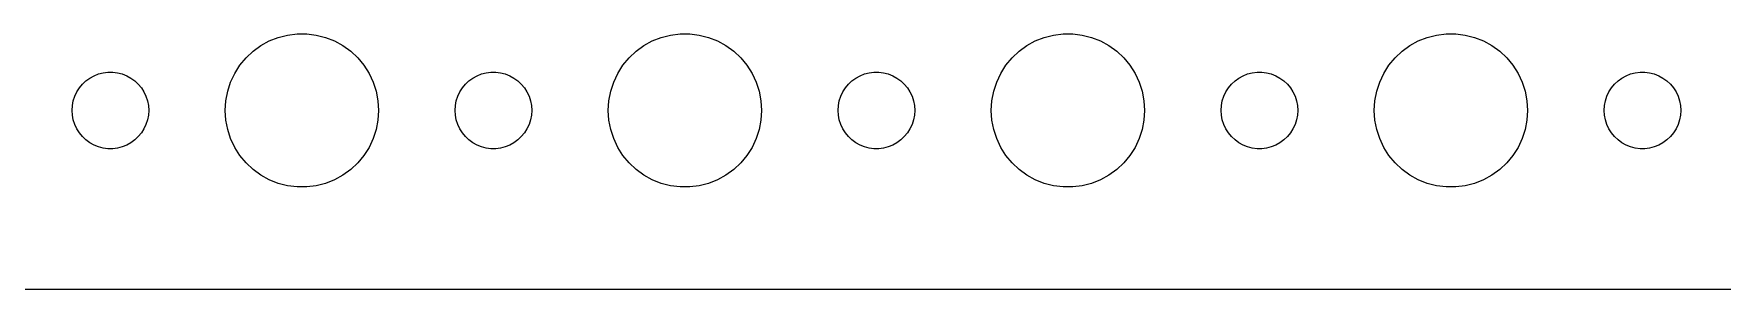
# Model space of a CAD drawing. Header units: metres. Extents: x -134 to 134, y 518 to 1078.
# Drawn here: x -3 to 63.1, y 860 to 870 of the extents above; entities that cross this region are included whole.
import ezdxf

# ---------------------------------------------------------------- set-up
doc = ezdxf.new("R2010")
doc.units = ezdxf.units.M

msp = doc.modelspace()

# ---------------------------------------------------------------- linework, layer by layer
for p, q in [((5.89252, 869.533), (6.22266, 869.714)), ((6.22266, 869.714), (6.57294, 869.853)), ((6.57294, 869.853), (6.93785, 869.947)), ((6.93785, 869.947), (7.31161, 869.994)), ((7.31161, 869.994), (7.68837, 869.994)), ((7.68837, 869.994), (8.06213, 869.947)), ((8.06213, 869.947), (8.42705, 869.853)), ((8.42705, 869.853), (8.77733, 869.714)), ((8.77733, 869.714), (9.10747, 869.533)), ((20.8925, 869.533), (21.2227, 869.714)), ((21.2227, 869.714), (21.5729, 869.853)), ((21.5729, 869.853), (21.9379, 869.947)), ((21.9379, 869.947), (22.3116, 869.994)), ((22.3116, 869.994), (22.6884, 869.994)), ((22.6884, 869.994), (23.0621, 869.947)), ((23.0621, 869.947), (23.427, 869.853)), ((23.427, 869.853), (23.7773, 869.714)), ((23.7773, 869.714), (24.1075, 869.533)), ((35.8925, 869.533), (36.2227, 869.714)), ((36.2227, 869.714), (36.5729, 869.853)), ((36.5729, 869.853), (36.9379, 869.947)), ((36.9379, 869.947), (37.3116, 869.994)), ((37.3116, 869.994), (37.6884, 869.994)), ((37.6884, 869.994), (38.0621, 869.947)), ((38.0621, 869.947), (38.427, 869.853)), ((38.427, 869.853), (38.7773, 869.714)), ((38.7773, 869.714), (39.1075, 869.533)), ((50.8925, 869.533), (51.2227, 869.714)), ((51.2227, 869.714), (51.5729, 869.853)), ((51.5729, 869.853), (51.9379, 869.947)), ((51.9379, 869.947), (52.3116, 869.994)), ((52.3116, 869.994), (52.6884, 869.994)), ((52.6884, 869.994), (53.0621, 869.947)), ((53.0621, 869.947), (53.427, 869.853)), ((53.427, 869.853), (53.7773, 869.714)), ((53.7773, 869.714), (54.1075, 869.533)), ((5.07294, 868.763), (5.31308, 869.054)), ((5.31308, 869.054), (5.58772, 869.312)), ((5.58772, 869.312), (5.89252, 869.533)), ((9.10747, 869.533), (9.41226, 869.312)), ((9.41226, 869.312), (9.6869, 869.054)), ((9.6869, 869.054), (9.92705, 868.763)), ((20.0729, 868.763), (20.3131, 869.054)), ((20.3131, 869.054), (20.5877, 869.312)), ((20.5877, 869.312), (20.8925, 869.533)), ((24.1075, 869.533), (24.4123, 869.312)), ((24.4123, 869.312), (24.6869, 869.054)), ((24.6869, 869.054), (24.927, 868.763)), ((35.0729, 868.763), (35.3131, 869.054)), ((35.3131, 869.054), (35.5877, 869.312)), ((35.5877, 869.312), (35.8925, 869.533)), ((39.1075, 869.533), (39.4123, 869.312)), ((39.4123, 869.312), (39.6869, 869.054)), ((39.6869, 869.054), (39.927, 868.763)), ((50.0729, 868.763), (50.3131, 869.054)), ((50.3131, 869.054), (50.5877, 869.312)), ((50.5877, 869.312), (50.8925, 869.533)), ((54.1075, 869.533), (54.4123, 869.312)), ((54.4123, 869.312), (54.6869, 869.054)), ((54.6869, 869.054), (54.927, 868.763)), ((-0.95613, 868.156), (-0.80373, 868.266)), ((-0.80373, 868.266), (-0.63866, 868.357)), ((-0.63866, 868.357), (-0.46352, 868.427)), ((-0.46352, 868.427), (-0.28107, 868.473)), ((-0.28107, 868.473), (-0.09418, 868.497)), ((-0.09418, 868.497), (0.09418, 868.497)), ((0.09418, 868.497), (0.28107, 868.473)), ((0.28107, 868.473), (0.46352, 868.427)), ((0.46352, 868.427), (0.63866, 868.357)), ((0.63866, 868.357), (0.80373, 868.266)), ((0.80373, 868.266), (0.95613, 868.156)), ((4.71066, 868.104), (4.87108, 868.445)), ((4.87108, 868.445), (5.07294, 868.763)), ((9.92705, 868.763), (10.1289, 868.445)), ((10.1289, 868.445), (10.2893, 868.104)), ((14.0439, 868.156), (14.1963, 868.266)), ((14.1963, 868.266), (14.3613, 868.357)), ((14.3613, 868.357), (14.5365, 868.427)), ((14.5365, 868.427), (14.7189, 868.473)), ((14.7189, 868.473), (14.9058, 868.497)), ((14.9058, 868.497), (15.0942, 868.497)), ((15.0942, 868.497), (15.2811, 868.473)), ((15.2811, 868.473), (15.4635, 868.427)), ((15.4635, 868.427), (15.6387, 868.357)), ((15.6387, 868.357), (15.8037, 868.266)), ((15.8037, 868.266), (15.9561, 868.156)), ((19.7107, 868.104), (19.8711, 868.445)), ((19.8711, 868.445), (20.0729, 868.763)), ((24.927, 868.763), (25.1289, 868.445)), ((25.1289, 868.445), (25.2893, 868.104)), ((29.0439, 868.156), (29.1963, 868.266)), ((29.1963, 868.266), (29.3613, 868.357)), ((29.3613, 868.357), (29.5365, 868.427)), ((29.5365, 868.427), (29.7189, 868.473)), ((29.7189, 868.473), (29.9058, 868.497)), ((29.9058, 868.497), (30.0942, 868.497)), ((30.0942, 868.497), (30.2811, 868.473)), ((30.2811, 868.473), (30.4635, 868.427)), ((30.4635, 868.427), (30.6387, 868.357)), ((30.6387, 868.357), (30.8037, 868.266)), ((30.8037, 868.266), (30.9561, 868.156)), ((34.7107, 868.104), (34.8711, 868.445)), ((34.8711, 868.445), (35.0729, 868.763)), ((39.927, 868.763), (40.1289, 868.445)), ((40.1289, 868.445), (40.2893, 868.104)), ((44.0439, 868.156), (44.1963, 868.266)), ((44.1963, 868.266), (44.3613, 868.357)), ((44.3613, 868.357), (44.5365, 868.427)), ((44.5365, 868.427), (44.7189, 868.473)), ((44.7189, 868.473), (44.9058, 868.497)), ((44.9058, 868.497), (45.0942, 868.497)), ((45.0942, 868.497), (45.2811, 868.473)), ((45.2811, 868.473), (45.4635, 868.427)), ((45.4635, 868.427), (45.6387, 868.357)), ((45.6387, 868.357), (45.8037, 868.266)), ((45.8037, 868.266), (45.9561, 868.156)), ((49.7107, 868.104), (49.8711, 868.445)), ((49.8711, 868.445), (50.0729, 868.763)), ((54.927, 868.763), (55.1289, 868.445)), ((55.1289, 868.445), (55.2893, 868.104)), ((59.0439, 868.156), (59.1963, 868.266)), ((59.1963, 868.266), (59.3613, 868.357)), ((59.3613, 868.357), (59.5365, 868.427)), ((59.5365, 868.427), (59.7189, 868.473)), ((59.7189, 868.473), (59.9058, 868.497)), ((59.9058, 868.497), (60.0942, 868.497)), ((60.0942, 868.497), (60.2811, 868.473)), ((60.2811, 868.473), (60.4635, 868.427)), ((60.4635, 868.427), (60.6387, 868.357)), ((60.6387, 868.357), (60.8037, 868.266)), ((60.8037, 868.266), (60.9561, 868.156)), ((-1.39465, 867.552), (-1.31445, 867.723)), ((-1.31445, 867.723), (-1.21352, 867.882)), ((-1.21352, 867.882), (-1.09344, 868.027)), ((-1.09344, 868.027), (-0.95613, 868.156)), ((0.95613, 868.156), (1.09344, 868.027)), ((1.09344, 868.027), (1.21352, 867.882)), ((1.21352, 867.882), (1.31445, 867.723)), ((1.31445, 867.723), (1.39465, 867.552)), ((4.52365, 867.376), (4.59424, 867.746)), ((4.59424, 867.746), (4.71066, 868.104)), ((10.2893, 868.104), (10.4057, 867.746)), ((10.4057, 867.746), (10.4763, 867.376)), ((13.6053, 867.552), (13.6855, 867.723)), ((13.6855, 867.723), (13.7865, 867.882)), ((13.7865, 867.882), (13.9065, 868.027)), ((13.9065, 868.027), (14.0439, 868.156)), ((15.9561, 868.156), (16.0934, 868.027)), ((16.0934, 868.027), (16.2135, 867.882)), ((16.2135, 867.882), (16.3145, 867.723)), ((16.3145, 867.723), (16.3947, 867.552)), ((19.5237, 867.376), (19.5942, 867.746)), ((19.5942, 867.746), (19.7107, 868.104)), ((25.2893, 868.104), (25.4057, 867.746)), ((25.4057, 867.746), (25.4763, 867.376)), ((28.6053, 867.552), (28.6855, 867.723)), ((28.6855, 867.723), (28.7865, 867.882)), ((28.7865, 867.882), (28.9065, 868.027)), ((28.9065, 868.027), (29.0439, 868.156)), ((30.9561, 868.156), (31.0934, 868.027)), ((31.0934, 868.027), (31.2135, 867.882)), ((31.2135, 867.882), (31.3145, 867.723)), ((31.3145, 867.723), (31.3947, 867.552)), ((34.5237, 867.376), (34.5942, 867.746)), ((34.5942, 867.746), (34.7107, 868.104)), ((40.2893, 868.104), (40.4057, 867.746)), ((40.4057, 867.746), (40.4763, 867.376)), ((43.6053, 867.552), (43.6855, 867.723)), ((43.6855, 867.723), (43.7865, 867.882)), ((43.7865, 867.882), (43.9065, 868.027)), ((43.9065, 868.027), (44.0439, 868.156)), ((45.9561, 868.156), (46.0934, 868.027)), ((46.0934, 868.027), (46.2135, 867.882)), ((46.2135, 867.882), (46.3145, 867.723)), ((46.3145, 867.723), (46.3947, 867.552)), ((49.5237, 867.376), (49.5942, 867.746)), ((49.5942, 867.746), (49.7107, 868.104)), ((55.2893, 868.104), (55.4057, 867.746)), ((55.4057, 867.746), (55.4763, 867.376)), ((58.6053, 867.552), (58.6855, 867.723)), ((58.6855, 867.723), (58.7865, 867.882)), ((58.7865, 867.882), (58.9065, 868.027)), ((58.9065, 868.027), (59.0439, 868.156)), ((60.9561, 868.156), (61.0934, 868.027)), ((61.0934, 868.027), (61.2135, 867.882)), ((61.2135, 867.882), (61.3145, 867.723)), ((61.3145, 867.723), (61.3947, 867.552)), ((-1.5, 867), (-1.48816, 867.188)), ((-1.48816, 866.812), (-1.5, 867)), ((-1.48816, 867.188), (-1.45287, 867.373)), ((-1.45287, 867.373), (-1.39465, 867.552)), ((1.39465, 867.552), (1.45287, 867.373)), ((1.45287, 867.373), (1.48816, 867.188)), ((1.48816, 867.188), (1.5, 867)), ((1.5, 867), (1.48816, 866.812)), ((4.5, 867), (4.52365, 867.376)), ((4.52365, 866.624), (4.5, 867)), ((10.4763, 867.376), (10.5, 867)), ((10.5, 867), (10.4763, 866.624)), ((13.5, 867), (13.5118, 867.188)), ((13.5118, 866.812), (13.5, 867)), ((13.5118, 867.188), (13.5471, 867.373)), ((13.5471, 867.373), (13.6053, 867.552)), ((16.3947, 867.552), (16.4529, 867.373)), ((16.4529, 867.373), (16.4882, 867.188)), ((16.4882, 867.188), (16.5, 867)), ((16.5, 867), (16.4882, 866.812)), ((19.5, 867), (19.5237, 867.376)), ((19.5237, 866.624), (19.5, 867)), ((25.4763, 867.376), (25.5, 867)), ((25.5, 867), (25.4763, 866.624)), ((28.5, 867), (28.5118, 867.188)), ((28.5118, 866.812), (28.5, 867)), ((28.5118, 867.188), (28.5471, 867.373)), ((28.5471, 867.373), (28.6053, 867.552)), ((31.3947, 867.552), (31.4529, 867.373)), ((31.4529, 867.373), (31.4882, 867.188)), ((31.4882, 867.188), (31.5, 867)), ((31.5, 867), (31.4882, 866.812)), ((34.5, 867), (34.5237, 867.376)), ((34.5237, 866.624), (34.5, 867)), ((40.4763, 867.376), (40.5, 867)), ((40.5, 867), (40.4763, 866.624)), ((43.5, 867), (43.5118, 867.188)), ((43.5118, 866.812), (43.5, 867)), ((43.5118, 867.188), (43.5471, 867.373)), ((43.5471, 867.373), (43.6053, 867.552)), ((46.3947, 867.552), (46.4529, 867.373)), ((46.4529, 867.373), (46.4882, 867.188)), ((46.4882, 867.188), (46.5, 867)), ((46.5, 867), (46.4882, 866.812)), ((49.5, 867), (49.5237, 867.376)), ((49.5237, 866.624), (49.5, 867)), ((55.4763, 867.376), (55.5, 867)), ((55.5, 867), (55.4763, 866.624)), ((58.5, 867), (58.5118, 867.188)), ((58.5118, 866.812), (58.5, 867)), ((58.5118, 867.188), (58.5471, 867.373)), ((58.5471, 867.373), (58.6053, 867.552)), ((61.3947, 867.552), (61.4529, 867.373)), ((61.4529, 867.373), (61.4882, 867.188)), ((61.4882, 867.188), (61.5, 867)), ((61.5, 867), (61.4882, 866.812)), ((-1.45287, 866.627), (-1.48816, 866.812)), ((-1.39465, 866.448), (-1.45287, 866.627)), ((-1.31445, 866.277), (-1.39465, 866.448)), ((-1.21352, 866.118), (-1.31445, 866.277)), ((1.31445, 866.277), (1.21352, 866.118)), ((1.39465, 866.448), (1.31445, 866.277)), ((1.45287, 866.627), (1.39465, 866.448)), ((1.48816, 866.812), (1.45287, 866.627)), ((4.59424, 866.254), (4.52365, 866.624)), ((4.71066, 865.896), (4.59424, 866.254)), ((10.4057, 866.254), (10.2893, 865.896)), ((10.4763, 866.624), (10.4057, 866.254)), ((13.5471, 866.627), (13.5118, 866.812)), ((13.6053, 866.448), (13.5471, 866.627)), ((13.6855, 866.277), (13.6053, 866.448)), ((13.7865, 866.118), (13.6855, 866.277)), ((16.3145, 866.277), (16.2135, 866.118)), ((16.3947, 866.448), (16.3145, 866.277)), ((16.4529, 866.627), (16.3947, 866.448)), ((16.4882, 866.812), (16.4529, 866.627)), ((19.5942, 866.254), (19.5237, 866.624)), ((19.7107, 865.896), (19.5942, 866.254)), ((25.4057, 866.254), (25.2893, 865.896)), ((25.4763, 866.624), (25.4057, 866.254)), ((28.5471, 866.627), (28.5118, 866.812)), ((28.6053, 866.448), (28.5471, 866.627)), ((28.6855, 866.277), (28.6053, 866.448)), ((28.7865, 866.118), (28.6855, 866.277)), ((31.3145, 866.277), (31.2135, 866.118)), ((31.3947, 866.448), (31.3145, 866.277)), ((31.4529, 866.627), (31.3947, 866.448)), ((31.4882, 866.812), (31.4529, 866.627)), ((34.5942, 866.254), (34.5237, 866.624)), ((34.7107, 865.896), (34.5942, 866.254)), ((40.4057, 866.254), (40.2893, 865.896)), ((40.4763, 866.624), (40.4057, 866.254)), ((43.5471, 866.627), (43.5118, 866.812)), ((43.6053, 866.448), (43.5471, 866.627)), ((43.6855, 866.277), (43.6053, 866.448)), ((43.7865, 866.118), (43.6855, 866.277)), ((46.3145, 866.277), (46.2135, 866.118)), ((46.3947, 866.448), (46.3145, 866.277)), ((46.4529, 866.627), (46.3947, 866.448)), ((46.4882, 866.812), (46.4529, 866.627)), ((49.5942, 866.254), (49.5237, 866.624)), ((49.7107, 865.896), (49.5942, 866.254)), ((55.4057, 866.254), (55.2893, 865.896)), ((55.4763, 866.624), (55.4057, 866.254)), ((58.5471, 866.627), (58.5118, 866.812)), ((58.6053, 866.448), (58.5471, 866.627)), ((58.6855, 866.277), (58.6053, 866.448)), ((58.7865, 866.118), (58.6855, 866.277)), ((61.3145, 866.277), (61.2135, 866.118)), ((61.3947, 866.448), (61.3145, 866.277)), ((61.4529, 866.627), (61.3947, 866.448)), ((61.4882, 866.812), (61.4529, 866.627)), ((-1.09344, 865.973), (-1.21352, 866.118)), ((-0.95613, 865.844), (-1.09344, 865.973)), ((-0.80373, 865.734), (-0.95613, 865.844)), ((-0.63866, 865.643), (-0.80373, 865.734)), ((-0.46352, 865.573), (-0.63866, 865.643)), ((0.63866, 865.643), (0.46352, 865.573)), ((0.80373, 865.734), (0.63866, 865.643)), ((0.95613, 865.844), (0.80373, 865.734)), ((1.09344, 865.973), (0.95613, 865.844)), ((1.21352, 866.118), (1.09344, 865.973)), ((4.87108, 865.555), (4.71066, 865.896)), ((10.2893, 865.896), (10.1289, 865.555)), ((13.9065, 865.973), (13.7865, 866.118)), ((14.0439, 865.844), (13.9065, 865.973)), ((14.1963, 865.734), (14.0439, 865.844)), ((14.3613, 865.643), (14.1963, 865.734)), ((14.5365, 865.573), (14.3613, 865.643)), ((15.6387, 865.643), (15.4635, 865.573)), ((15.8037, 865.734), (15.6387, 865.643)), ((15.9561, 865.844), (15.8037, 865.734)), ((16.0934, 865.973), (15.9561, 865.844)), ((16.2135, 866.118), (16.0934, 865.973)), ((19.8711, 865.555), (19.7107, 865.896)), ((25.2893, 865.896), (25.1289, 865.555)), ((28.9065, 865.973), (28.7865, 866.118)), ((29.0439, 865.844), (28.9065, 865.973)), ((29.1963, 865.734), (29.0439, 865.844)), ((29.3613, 865.643), (29.1963, 865.734)), ((29.5365, 865.573), (29.3613, 865.643)), ((30.6387, 865.643), (30.4635, 865.573)), ((30.8037, 865.734), (30.6387, 865.643)), ((30.9561, 865.844), (30.8037, 865.734)), ((31.0934, 865.973), (30.9561, 865.844)), ((31.2135, 866.118), (31.0934, 865.973)), ((34.8711, 865.555), (34.7107, 865.896)), ((40.2893, 865.896), (40.1289, 865.555)), ((43.9065, 865.973), (43.7865, 866.118)), ((44.0439, 865.844), (43.9065, 865.973)), ((44.1963, 865.734), (44.0439, 865.844)), ((44.3613, 865.643), (44.1963, 865.734)), ((44.5365, 865.573), (44.3613, 865.643)), ((45.6387, 865.643), (45.4635, 865.573)), ((45.8037, 865.734), (45.6387, 865.643)), ((45.9561, 865.844), (45.8037, 865.734)), ((46.0934, 865.973), (45.9561, 865.844)), ((46.2135, 866.118), (46.0934, 865.973)), ((49.8711, 865.555), (49.7107, 865.896)), ((55.2893, 865.896), (55.1289, 865.555)), ((58.9065, 865.973), (58.7865, 866.118)), ((59.0439, 865.844), (58.9065, 865.973)), ((59.1963, 865.734), (59.0439, 865.844)), ((59.3613, 865.643), (59.1963, 865.734)), ((59.5365, 865.573), (59.3613, 865.643)), ((60.6387, 865.643), (60.4635, 865.573)), ((60.8037, 865.734), (60.6387, 865.643)), ((60.9561, 865.844), (60.8037, 865.734)), ((61.0934, 865.973), (60.9561, 865.844)), ((61.2135, 866.118), (61.0934, 865.973)), ((-0.28107, 865.527), (-0.46352, 865.573)), ((-0.09418, 865.503), (-0.28107, 865.527)), ((0.09418, 865.503), (-0.09418, 865.503)), ((0.28107, 865.527), (0.09418, 865.503)), ((0.46352, 865.573), (0.28107, 865.527)), ((5.07294, 865.237), (4.87108, 865.555)), ((5.31308, 864.946), (5.07294, 865.237)), ((5.58772, 864.688), (5.31308, 864.946)), ((9.6869, 864.946), (9.41226, 864.688)), ((9.92705, 865.237), (9.6869, 864.946)), ((10.1289, 865.555), (9.92705, 865.237)), ((14.7189, 865.527), (14.5365, 865.573)), ((14.9058, 865.503), (14.7189, 865.527)), ((15.0942, 865.503), (14.9058, 865.503)), ((15.2811, 865.527), (15.0942, 865.503)), ((15.4635, 865.573), (15.2811, 865.527)), ((20.0729, 865.237), (19.8711, 865.555)), ((20.3131, 864.946), (20.0729, 865.237)), ((20.5877, 864.688), (20.3131, 864.946)), ((24.6869, 864.946), (24.4123, 864.688)), ((24.927, 865.237), (24.6869, 864.946)), ((25.1289, 865.555), (24.927, 865.237)), ((29.7189, 865.527), (29.5365, 865.573)), ((29.9058, 865.503), (29.7189, 865.527)), ((30.0942, 865.503), (29.9058, 865.503)), ((30.2811, 865.527), (30.0942, 865.503)), ((30.4635, 865.573), (30.2811, 865.527)), ((35.0729, 865.237), (34.8711, 865.555)), ((35.3131, 864.946), (35.0729, 865.237)), ((35.5877, 864.688), (35.3131, 864.946)), ((39.6869, 864.946), (39.4123, 864.688)), ((39.927, 865.237), (39.6869, 864.946)), ((40.1289, 865.555), (39.927, 865.237)), ((44.7189, 865.527), (44.5365, 865.573)), ((44.9058, 865.503), (44.7189, 865.527)), ((45.0942, 865.503), (44.9058, 865.503)), ((45.2811, 865.527), (45.0942, 865.503)), ((45.4635, 865.573), (45.2811, 865.527)), ((50.0729, 865.237), (49.8711, 865.555)), ((50.3131, 864.946), (50.0729, 865.237)), ((50.5877, 864.688), (50.3131, 864.946)), ((54.6869, 864.946), (54.4123, 864.688)), ((54.927, 865.237), (54.6869, 864.946)), ((55.1289, 865.555), (54.927, 865.237)), ((59.7189, 865.527), (59.5365, 865.573)), ((59.9058, 865.503), (59.7189, 865.527)), ((60.0942, 865.503), (59.9058, 865.503)), ((60.2811, 865.527), (60.0942, 865.503)), ((60.4635, 865.573), (60.2811, 865.527)), ((5.89252, 864.467), (5.58772, 864.688)), ((6.22266, 864.286), (5.89252, 864.467)), ((6.57294, 864.147), (6.22266, 864.286)), ((8.77733, 864.286), (8.42705, 864.147)), ((9.10747, 864.467), (8.77733, 864.286)), ((9.41226, 864.688), (9.10747, 864.467)), ((20.8925, 864.467), (20.5877, 864.688)), ((21.2227, 864.286), (20.8925, 864.467)), ((21.5729, 864.147), (21.2227, 864.286)), ((23.7773, 864.286), (23.427, 864.147)), ((24.1075, 864.467), (23.7773, 864.286)), ((24.4123, 864.688), (24.1075, 864.467)), ((35.8925, 864.467), (35.5877, 864.688)), ((36.2227, 864.286), (35.8925, 864.467)), ((36.5729, 864.147), (36.2227, 864.286)), ((38.7773, 864.286), (38.427, 864.147)), ((39.1075, 864.467), (38.7773, 864.286)), ((39.4123, 864.688), (39.1075, 864.467)), ((50.8925, 864.467), (50.5877, 864.688)), ((51.2227, 864.286), (50.8925, 864.467)), ((51.5729, 864.147), (51.2227, 864.286)), ((53.7773, 864.286), (53.427, 864.147)), ((54.1075, 864.467), (53.7773, 864.286)), ((54.4123, 864.688), (54.1075, 864.467)), ((6.93785, 864.053), (6.57294, 864.147)), ((7.31161, 864.006), (6.93785, 864.053)), ((7.68837, 864.006), (7.31161, 864.006)), ((8.06213, 864.053), (7.68837, 864.006)), ((8.42705, 864.147), (8.06213, 864.053)), ((21.9379, 864.053), (21.5729, 864.147)), ((22.3116, 864.006), (21.9379, 864.053)), ((22.6884, 864.006), (22.3116, 864.006)), ((23.0621, 864.053), (22.6884, 864.006)), ((23.427, 864.147), (23.0621, 864.053)), ((36.9379, 864.053), (36.5729, 864.147)), ((37.3116, 864.006), (36.9379, 864.053)), ((37.6884, 864.006), (37.3116, 864.006)), ((38.0621, 864.053), (37.6884, 864.006)), ((38.427, 864.147), (38.0621, 864.053)), ((51.9379, 864.053), (51.5729, 864.147)), ((52.3116, 864.006), (51.9379, 864.053)), ((52.6884, 864.006), (52.3116, 864.006)), ((53.0621, 864.053), (52.6884, 864.006)), ((53.427, 864.147), (53.0621, 864.053)), ((-129.814, 860.01), (129.814, 860.01))]:
    msp.add_line(p, q)

doc.saveas('drawing.dxf')
